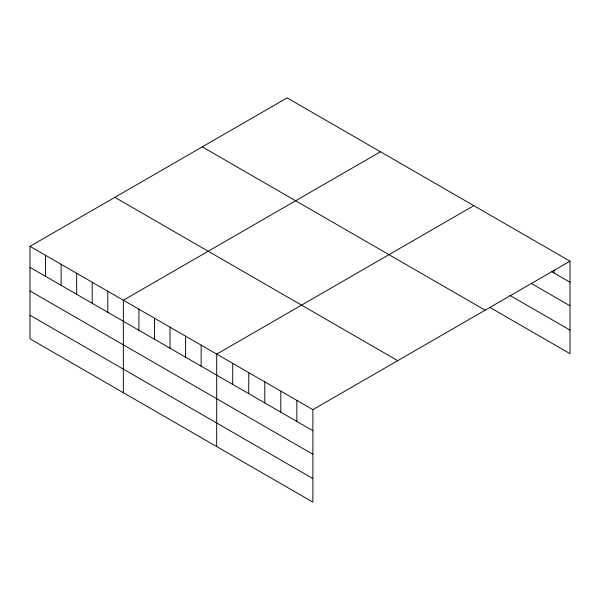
<?xml version="1.0" encoding="UTF-8"?>
<svg xmlns="http://www.w3.org/2000/svg" width="600" height="600" viewBox="0 0 600 600"><rect width="100%" height="100%" fill="white"/><g stroke="black" fill="none" stroke-linecap="round" stroke-linejoin="round"><path stroke-width="0.9" d="M30 246.33L312.87 409.643L312.87 502.118L30 338.805L30 246.33L287.13 97.882L570 261.195L570 353.67L489.855 307.395M380.475 151.77L123.345 300.225L123.345 392.7M473.82 205.665L216.697 354.12L216.697 446.595M312.87 409.643L570 261.195M551.565 271.59L570 282.233M531.533 283.597L570 305.805M509.888 295.395L570 330.097M202.275 146.865L485.145 310.185M114.855 197.34L397.725 360.66M30 267.375L312.87 430.688M30 290.947L312.87 454.26M30 315.233L312.87 478.545M553.972 270.24L553.972 272.978M296.843 400.395L296.843 421.433M280.815 391.14L280.815 412.178M264.788 381.885L264.788 402.923M248.752 372.63L248.752 393.668M232.725 363.375L232.725 384.412M201.135 345.135L201.135 366.18M185.58 336.157L185.58 357.195M170.025 327.173L170.025 348.21M154.462 318.188L154.462 339.233M138.907 309.21L138.907 330.248M107.79 291.24L107.79 312.285M92.235 282.263L92.235 303.3M76.672 273.278L76.672 294.322M61.117 264.293L61.117 285.337M45.555 255.315L45.555 276.353"/></g></svg>
